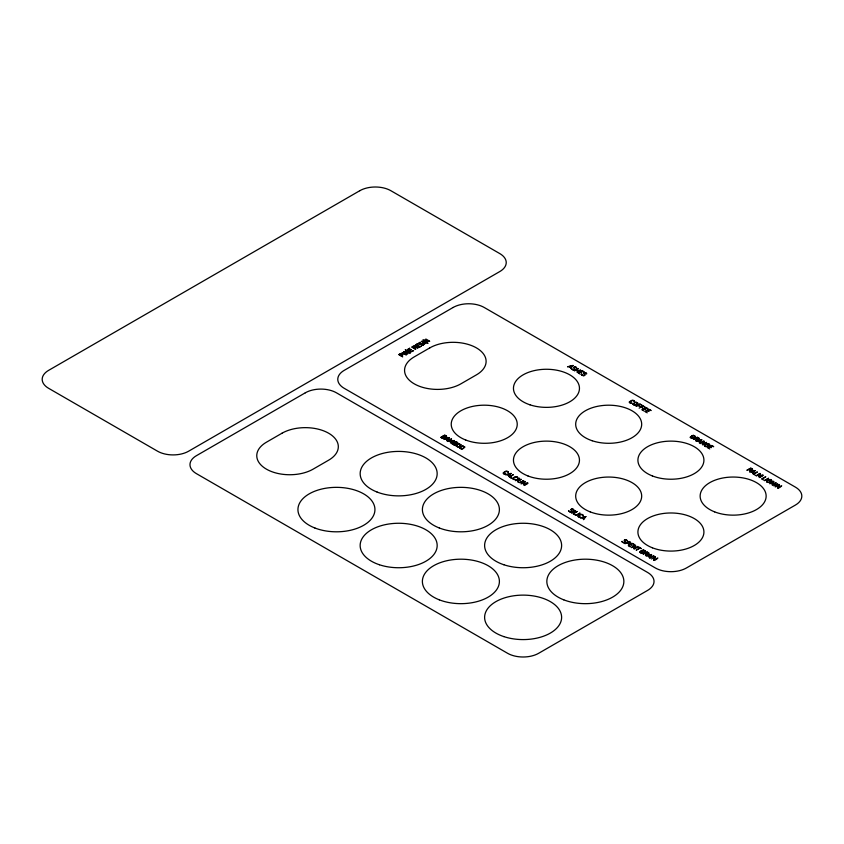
<?xml version="1.0" encoding="UTF-8"?>
<svg xmlns="http://www.w3.org/2000/svg" width="844" height="844" viewBox="0 0 844 844"><rect width="100%" height="100%" fill="white"/><g stroke="black" fill="none" stroke-linecap="round" stroke-linejoin="round"><path stroke-width="1.27" d="M423.962 344.352L423.477 344.879A2.163 1.255 0 0 1 421.662 345.428L421.694 345.238A1.888 1.097 0 0 0 423.213 344.774M655.092 556.913C649.11 566.208 664.555 553.063 654.111 560.152L655.218 556.65L651.494 558.992M574.068 367.362L574.49 368.512M584.101 373.153L584.523 374.303M624.571 540.223L624.993 541.373M571.251 509.438L571.673 510.588M423.298 344.806L423.762 344.278A1.055 0.612 0 0 0 423.646 343.919L423.582 343.856M425.809 339.003L429.691 341.25L423.625 340.607C437.941 348.625 411.587 335.764 429.227 341.166M402.272 355.208L401.238 355.799L402.704 356.833L398.811 354.586L400.003 353.9A1.783 1.034 0 0 1 401.185 353.52A1.772 1.023 0 0 1 402.736 354.174A1.772 1.023 0 0 1 402.356 355.25M578.499 372.964L580.25 371.951L581.938 372.932L580.398 371.866L582.086 370.896L584.206 371.94L582.075 370.706L578.182 372.953L580.313 374.177M457.796 444.334L456.024 445.822L457.976 446.845M457.933 444.45L457.047 444.957A2.922 1.688 0 0 0 456.14 445.706M461.636 446.592L460.761 447.098A2.922 1.688 0 0 0 459.853 447.847M462.955 448.428L464.622 447.046L462.913 446.17M463.082 448.544L464.854 447.056L462.902 446.033A2.469 1.424 0 0 0 461.541 446.487L459.737 447.964L461.689 448.987A2.469 1.424 0 0 0 463.05 448.533M636.112 404.698L637.779 403.316L636.081 402.43M636.239 404.803L638.011 403.316L636.059 402.303M513.701 477.62L515.146 476.839A1.804 1.044 0 0 1 515.906 476.66A1.783 1.023 0 0 1 517.477 477.113L517.847 477.556A1.224 0.707 0 0 1 517.572 478.115L517.456 477.978A1.139 0.654 0 0 0 517.509 477.356L515.663 476.839L513.047 478.411A1.118 0.644 0 0 0 513.078 478.843L514.228 479.434A1.118 0.644 0 0 0 515.188 479.339L515.325 479.434A1.213 0.696 0 0 1 514.355 479.592L513.563 479.381A2.521 1.456 0 0 1 513.31 479.255A1.656 0.95 0 0 1 512.772 478.379M642.284 409.783L644.025 408.781L645.871 409.667L644.183 408.686L645.871 407.715L647.992 408.77L645.86 407.536L641.967 409.783L644.088 411.007M645.417 411.598L647.169 410.585L649.004 411.482L647.316 410.5L649.004 409.53L651.125 410.574L648.994 409.34L645.101 411.587L647.232 412.822M692.006 435.842L690.234 437.329L692.185 438.352A2.469 1.424 0 0 0 693.546 437.888L695.351 436.422L693.399 435.398M692.133 435.958L691.257 436.464A2.922 1.688 0 0 0 690.339 437.213M578.952 515.294L580.398 514.513A1.804 1.044 0 0 1 581.157 514.334A1.783 1.023 0 0 1 582.729 514.787L583.099 515.23A1.224 0.707 0 0 1 582.824 515.789L582.708 515.642A1.139 0.654 0 0 0 582.761 515.03L580.777 514.545L578.256 516.18A1.118 0.644 0 0 0 578.33 516.517L579.48 517.108A1.118 0.644 0 0 0 580.44 517.003L580.577 517.108A1.213 0.696 0 0 1 579.606 517.266L578.815 517.055A2.521 1.456 0 0 1 578.562 516.929A1.656 0.95 0 0 1 578.024 516.053A3.471 2.004 0 0 1 578.984 515.315M707.989 447.721L709.73 446.719L711.576 447.605L709.888 446.624L711.576 445.653L713.697 446.698L711.566 445.463L707.673 447.71L709.793 448.945M630.5 544.507L632.188 543.525L634.319 544.58L632.177 543.346L628.295 545.593L630.415 546.817L628.611 545.604L630.352 544.591L632.04 545.572M753.671 474.096L757.406 471.933L753.354 474.085L755.496 475.32M762.058 478.938L765.793 476.776L761.742 478.928L763.883 480.162M640.976 551.1L642.506 550.288A1.667 0.96 0 0 1 643.191 550.151M767.555 480.468L769.084 479.656A1.667 0.96 0 0 1 769.77 479.519A1.836 1.055 0 0 1 771.353 479.993L771.764 480.51A1.192 0.686 0 0 1 771.479 480.996L771.31 480.922A1.118 0.644 0 0 0 771.49 480.363L769.928 479.645L767.702 480.574A3.45 1.994 0 0 0 766.595 481.217A1.846 1.066 0 0 0 767.576 482.325A1.846 1.066 0 0 0 769.665 482.209A4.178 2.405 0 0 0 769.918 482.061L770.477 481.734L769.338 481.08L769.739 481.977A1.741 1.002 0 0 1 767.713 482.272A1.741 1.002 0 0 1 766.605 481.27M698.357 439.302L697.872 439.439A1.139 0.654 0 0 1 697.144 439.429L695.73 440.821L696.49 439.186L695.329 438.511L693.367 439.46L697.26 437.213L698.484 437.92M648.234 553.949L647.643 554.149A1.139 0.654 0 0 1 646.915 554.139L645.491 555.521L646.261 553.886L645.101 553.221L643.139 554.16L647.021 551.913L648.255 552.62M520.516 482.378L523.586 480.647L520.938 481.987A2.838 1.646 0 0 1 520.009 482.399A1.361 0.791 0 0 1 518.807 482.24L518.722 482.198A1.614 0.928 0 0 1 517.994 481.354A1.488 0.855 0 0 1 518.427 480.953A5.613 3.239 0 0 1 518.775 480.732L521.254 479.297L518.606 480.637A3.059 1.772 0 0 0 517.794 481.259M421.662 343.751L420.048 344.109A1.108 0.633 0 0 1 419.573 344.025L419.457 343.983A1.445 0.833 0 0 1 418.814 343.35A1.815 1.044 0 0 1 420.755 342.369L420.713 342.442A1.424 0.823 0 0 0 419.331 342.907A1.424 0.823 0 0 0 419.299 343.782M421.472 343.656L419.69 343.898M624.602 542.681L624.729 542.639A1.688 0.971 0 0 0 625.045 542.481A1.287 0.738 0 0 0 625.393 541.88A1.677 0.971 0 0 0 625.225 541.605L625.14 541.531M574.089 369.672L573.973 369.704A1.055 0.612 0 0 1 573.361 369.767L572.443 369.503A1.888 1.097 0 0 1 571.61 368.585M584.111 375.464L584.006 375.496A1.055 0.612 0 0 1 583.394 375.559L582.476 375.295M624.581 542.534L624.476 542.576A1.055 0.612 0 0 1 623.864 542.639L622.946 542.365M421.842 343.54L421.979 343.497A1.677 0.971 0 0 1 422.454 343.402A1.287 0.738 0 0 1 423.498 343.592A1.688 0.971 0 0 1 423.772 343.772L423.846 343.846M693.325 435.536L695.118 436.411L693.441 437.793A2.521 1.456 0 0 1 692.28 438.247M459.379 443.891L459.189 443.891A2.469 1.424 0 0 0 457.828 444.345M459.474 444.028L460.919 444.957L459.241 446.286A2.521 1.456 0 0 1 458.081 446.74M570.555 511.981L569.489 511.686M623.885 542.766L622.819 542.47M571.694 368.585L571.462 368.554A2.163 1.255 0 0 0 572.369 369.556M581.727 374.367L581.495 374.346A2.163 1.255 0 0 0 582.392 375.348M622.197 541.447L621.965 541.426A2.163 1.255 0 0 0 622.872 542.418M572.316 369.609L573.382 369.904A1.277 0.738 0 0 0 574.099 369.82L574.236 369.777A1.688 0.971 0 0 0 574.542 369.619A1.287 0.738 0 0 0 574.891 369.018A1.677 0.971 0 0 0 574.722 368.744L574.722 368.744M582.349 375.39L583.415 375.696A1.277 0.738 0 0 0 584.132 375.612L584.259 375.569A1.688 0.971 0 0 0 584.576 375.411A1.287 0.738 0 0 0 584.924 374.81A1.677 0.971 0 0 0 584.755 374.536L584.67 374.451M569.616 511.58L570.533 511.844A1.055 0.612 0 0 0 571.145 511.791L571.261 511.749A1.234 0.717 0 0 0 571.81 511.053A3.925 2.268 0 0 0 571.43 510.641L570.829 509.702A1.108 0.633 0 0 1 570.977 509.428L571.04 509.365A1.445 0.833 0 0 1 572.137 508.995A1.815 1.044 0 0 1 573.846 510.114M777.567 483.58L773.842 485.912M642.896 406.006L645.016 407.051L642.885 405.816L639.161 408.158M641.176 406.998L642.864 407.968L641.029 407.082M696.606 439.07L695.488 438.426L697.271 437.392L698.326 438.004A1.667 0.96 0 0 1 698.885 438.511M708.127 445.917L707.156 445.347L708.443 445.917L707.705 446.159A1.741 1.002 0 0 1 705.679 446.465A1.741 1.002 0 0 1 704.571 445.453A1.846 1.066 0 0 0 705.542 446.508A1.846 1.066 0 0 0 707.631 446.392A4.178 2.405 0 0 0 707.884 446.244M749.683 470.087L748.649 469.496L746.866 470.34L750.749 468.093L751.941 468.779A1.783 1.034 0 0 1 752.595 469.464A1.772 1.023 0 0 1 751.476 470.361A1.772 1.023 0 0 1 749.599 470.14M446.075 435.894L444.714 435.114L440.821 437.361L442.267 438.194A1.561 0.897 0 0 0 443.142 438.49A1.604 0.928 0 0 0 444.746 437.582M445.917 435.979L444.725 435.293L443.079 436.242L444.271 436.928A1.329 0.77 0 0 0 445.052 437.192A1.224 0.707 0 0 0 446.286 436.401M457.037 442.404L455.844 441.718L454.199 442.667L455.391 443.353A1.329 0.77 0 0 0 456.182 443.617A1.224 0.707 0 0 0 457.406 442.826M629.909 542.207L628.875 541.616L626.923 542.745L627.947 543.336A1.509 0.876 0 0 0 628.938 543.652M646.377 553.78L645.249 553.126L647.031 552.103L648.086 552.704A1.667 0.96 0 0 1 648.646 553.221M627.799 543.43L626.765 542.829L624.971 543.673L628.864 541.437L630.057 542.122A1.783 1.034 0 0 1 630.711 542.798A1.772 1.023 0 0 1 629.582 543.694A1.772 1.023 0 0 1 627.714 543.473M442.404 438.099L441.138 437.361L442.931 436.337L444.187 437.065A1.266 0.728 0 0 1 444.63 437.498M415.343 346.378L415.691 346.715A1.139 0.654 0 0 1 415.681 347.137L418.075 347.96L415.237 347.517L414.077 348.192L415.712 349.321L411.83 347.074L413.054 346.367A1.699 0.981 0 0 1 415.501 346.293M644.816 550.615L645.196 551.143A1.192 0.686 0 0 1 644.911 551.628L644.732 551.554A1.118 0.644 0 0 0 644.921 550.995L643.35 550.277L641.124 551.206A2.996 1.73 0 0 0 640.258 551.892M624.771 541.426L624.159 540.487A1.108 0.633 0 0 1 624.296 540.213L624.37 540.149A1.445 0.833 0 0 1 625.457 539.78A1.815 1.044 0 0 1 627.176 540.899M571.821 510.747L571.894 510.82A1.677 0.971 0 0 1 572.053 511.095A1.287 0.738 0 0 1 571.715 511.696A1.688 0.971 0 0 1 571.409 511.854L571.272 511.897A1.277 0.738 0 0 1 570.555 511.981M569.668 511.538A1.888 1.097 0 0 1 568.782 510.662M569.542 511.633A2.163 1.255 0 0 1 568.539 510.641M571.399 509.28A1.424 0.823 0 0 1 572.907 509.291A1.424 0.823 0 0 1 573.551 510.082M517.847 481.27A1.625 0.939 0 0 0 518.153 482.04L518.237 482.082A1.783 1.034 0 0 0 520.59 482.452M512.741 478.369A3.471 2.004 0 0 1 513.732 477.641M503.794 473.758A1.656 0.95 0 0 1 503.256 472.883A3.471 2.004 0 0 1 504.216 472.155L505.63 471.353A1.804 1.044 0 0 1 506.389 471.163A1.783 1.023 0 0 1 507.961 471.627L508.331 472.06A1.224 0.707 0 0 1 508.056 472.619L507.94 472.482A1.139 0.654 0 0 0 507.993 471.87L506.01 471.374L503.488 473.009A1.118 0.644 0 0 0 503.562 473.357L504.712 473.948A1.118 0.644 0 0 0 505.672 473.843L505.809 473.938A1.213 0.696 0 0 1 504.839 474.096L504.047 473.895A2.521 1.456 0 0 1 503.794 473.758M461.668 446.603A2.521 1.456 0 0 1 462.807 446.138M461.763 448.829A1.583 0.918 0 0 1 460.001 447.869M462.923 448.417A2.521 1.456 0 0 1 461.784 448.881M457.997 446.887A2.469 1.424 0 0 0 459.336 446.392L461.14 444.851L459.115 444.028A2.521 1.456 0 0 0 457.954 444.461M458.049 446.687A1.583 0.918 0 0 1 456.287 445.727M457.733 442.868A1.561 0.907 0 0 0 457.184 442.319L455.834 441.539L451.951 443.786L453.386 444.609A1.561 0.897 0 0 0 454.272 444.915M455.865 443.997A1.604 0.928 0 0 1 454.283 444.872M455.929 443.881A1.414 0.812 0 0 0 455.792 443.659A1.393 0.802 0 0 0 457.648 442.868M446.065 435.905A1.561 0.907 0 0 1 446.613 436.443M444.661 437.234A1.414 0.812 0 0 1 444.799 437.456M446.518 436.453A1.393 0.802 0 0 1 444.672 437.224M444.588 437.498A1.35 0.781 0 0 1 443.838 438.247A1.35 0.781 0 0 1 442.351 438.131M402.662 354.543A1.509 0.876 0 0 1 402.092 355.102L401.09 355.714L399.128 354.586L400.161 353.984A1.551 0.897 0 0 1 401.069 353.678A1.53 0.886 0 0 1 402.546 354.543M415.575 346.926A1.403 0.812 0 0 1 415.037 347.433L413.929 348.097L412.146 347.063L413.191 346.462A1.667 0.96 0 0 1 414.077 346.135A1.361 0.791 0 0 1 415.459 346.916M423.846 344.31A1.234 0.717 0 0 0 422.38 343.54A3.925 2.268 0 0 0 421.673 343.761M704.793 445.453A2.996 1.73 0 0 1 705.7 444.777L707.799 443.828L709.456 444.545A1.118 0.644 0 0 1 709.276 445.104L709.445 445.189A1.192 0.686 0 0 0 709.741 444.704L709.361 444.166A1.836 1.055 0 0 0 707.736 443.67M707.736 443.701A1.667 0.96 0 0 0 707.05 443.849L705.521 444.661A3.45 1.994 0 0 0 704.561 445.4M698.547 437.878A1.699 0.981 0 0 1 698.621 439.334M697.524 439.376A1.403 0.812 0 0 1 696.627 439.07M698.811 438.521A1.361 0.791 0 0 1 697.524 439.302M692.038 435.852A2.469 1.424 0 0 1 693.378 435.356M692.164 435.968A2.521 1.456 0 0 1 693.293 435.504M692.259 438.194A1.583 0.918 0 0 1 690.497 437.234M582.518 375.242A1.888 1.097 0 0 1 581.632 374.377M584.259 372.985A1.424 0.823 0 0 1 585.768 373.006A1.424 0.823 0 0 1 586.401 373.797M584.987 372.753A1.815 1.044 0 0 1 586.696 373.829M584.987 372.71A1.445 0.833 0 0 0 583.911 373.09L583.826 373.143A1.108 0.633 0 0 0 583.679 373.417L584.291 374.356A3.925 2.268 0 0 1 584.67 374.757M584.67 374.768A1.234 0.717 0 0 1 584.154 375.485M574.964 366.918A1.445 0.833 0 0 0 573.878 367.298L573.793 367.351A1.108 0.633 0 0 0 573.656 367.625L574.268 368.564A3.925 2.268 0 0 1 574.648 368.965A1.234 0.717 0 0 1 574.12 369.693M574.226 367.193A1.424 0.823 0 0 1 575.735 367.214A1.424 0.823 0 0 1 576.378 368.005M574.954 366.961A1.815 1.044 0 0 1 576.674 368.037M636.038 402.25A2.469 1.424 0 0 0 634.699 402.757L632.894 404.234L634.846 405.247A2.469 1.424 0 0 0 636.207 404.793M635.965 402.398A2.521 1.456 0 0 0 634.825 402.862L633.918 403.358A2.922 1.688 0 0 0 633.011 404.107M633.158 404.139A1.583 0.918 0 0 0 634.92 405.088A2.521 1.456 0 0 0 636.081 404.677M629.339 401.976A3.471 2.004 0 0 1 630.331 401.259L631.745 400.446A1.804 1.044 0 0 1 632.504 400.267A1.783 1.023 0 0 1 634.076 400.731L634.445 401.164A1.224 0.707 0 0 1 634.171 401.723L634.055 401.586A1.139 0.654 0 0 0 634.108 400.963L632.124 400.478L629.603 402.113A1.118 0.644 0 0 0 629.677 402.461L630.827 403.052A1.118 0.644 0 0 0 631.787 402.947L631.924 403.042A1.213 0.696 0 0 1 630.953 403.2L630.162 402.989A2.521 1.456 0 0 1 629.909 402.862A1.656 0.95 0 0 1 629.371 401.987M622.999 542.323A1.888 1.097 0 0 1 622.102 541.447M623.8 542.681A1.234 0.717 0 0 0 625.14 541.837A3.925 2.268 0 0 0 624.75 541.437M624.729 540.065A1.424 0.823 0 0 1 626.237 540.076A1.424 0.823 0 0 1 626.87 540.867M630.352 542.745A1.53 0.886 0 0 1 628.949 543.589M629.898 542.217A1.551 0.897 0 0 1 630.447 542.734M643.191 550.109A1.836 1.055 0 0 1 644.784 550.626M641.007 551.121A3.45 1.994 0 0 0 640.016 551.849A1.741 1.002 0 0 0 641.134 552.904A1.741 1.002 0 0 0 643.128 552.598L642.769 551.712L643.909 552.366L643.339 552.693A4.178 2.405 0 0 1 643.075 552.831A1.846 1.066 0 0 1 640.997 552.957A1.846 1.066 0 0 1 640.068 551.87M648.319 552.577A1.699 0.981 0 0 1 648.382 554.044M647.285 554.075A1.403 0.812 0 0 1 646.399 553.769M648.572 553.221A1.361 0.791 0 0 1 647.295 554.012M750.833 470.319A1.509 0.876 0 0 1 749.862 469.992L748.807 469.401L750.759 468.272L751.793 468.874A1.551 0.897 0 0 1 752.331 469.391M752.247 469.401A1.53 0.886 0 0 1 750.833 470.245M766.827 481.259A2.996 1.73 0 0 1 767.734 480.595M635.184 545.424C629.202 554.719 644.658 541.574 634.203 548.663C640.185 539.369 624.739 552.514 635.184 545.424M703.833 441.349C697.851 450.643 713.296 437.498 702.852 444.588C708.833 435.293 693.378 448.438 703.833 441.349M773.463 481.555C767.481 490.849 782.937 477.693 772.482 484.783C778.463 475.488 763.018 488.644 773.463 481.555M778.928 484.709C772.946 494.004 788.391 480.848 777.946 487.937C783.928 478.643 768.473 491.799 778.928 484.709M451.234 439.249L449.768 441.655L454.019 440.863C442.826 447.046 462.712 437.561 450.063 441.539C456.15 433.985 440.874 446.086 451.234 439.249M524.736 481.692L523.269 484.087L527.521 483.296C516.328 489.488 536.225 480.004 523.565 483.971C529.652 476.417 514.376 488.528 524.736 481.692M759.927 473.769L758.461 476.174L762.723 475.383C751.529 481.565 771.416 472.081 758.767 476.058C764.854 468.504 749.567 480.605 759.927 473.769M449.208 437.709L446.761 440.79L447.172 439.935L445.21 438.806L443.744 439.049L449.208 437.709M573.002 365.473L570.544 368.543L570.966 367.699L569.004 366.56L567.537 366.802L573.002 365.473M511.084 473.431L508.637 476.512L509.048 475.657L507.086 474.528L505.619 474.771L511.084 473.431M585.852 516.602L583.404 519.672L583.816 518.828L581.854 517.688L580.387 517.931L585.852 516.602M701.775 439.819L699.328 442.9L699.739 442.045L697.777 440.916L696.321 441.159L701.775 439.819M651.547 554.529L649.099 557.599L649.511 556.755L647.548 555.626L646.082 555.869L651.547 554.529M755.063 470.583L752.605 473.653L753.027 472.809L751.065 471.68L749.599 471.923L755.063 470.583M448.871 437.825L447.278 439.819L445.421 438.743L448.871 437.825M572.665 365.579L571.071 367.583L569.204 366.507L572.665 365.579M510.747 473.547L509.154 475.541L507.297 474.476L510.747 473.547M585.514 516.707L583.921 518.712L582.065 517.636L585.514 516.707M701.438 439.935L699.845 441.929L697.988 440.853L701.438 439.935M651.209 554.645L649.616 556.639L647.759 555.563L651.209 554.645M754.726 470.699L753.122 472.693L751.265 471.617L754.726 470.699M359.776 190.723L48.625 370.358A21.997 12.702 0 0 0 48.625 388.314L157.533 451.192A21.997 12.702 0 0 0 188.645 451.192L499.785 271.557A21.997 12.702 0 0 0 499.785 253.59L390.888 190.723A21.997 12.702 0 0 0 359.776 190.723M305.317 392.808L196.42 455.686A21.997 12.702 0 0 0 196.42 473.642L507.56 653.277A21.997 12.702 0 0 0 538.683 653.277L647.58 590.41A21.997 12.702 0 0 0 647.58 572.443L336.439 392.808A21.997 12.702 0 0 0 305.317 392.808M453.112 307.48L344.215 370.358A21.997 12.702 0 0 0 344.215 388.314L655.355 567.959A21.997 12.702 0 0 0 686.467 567.959L795.375 505.081A21.997 12.702 0 0 0 795.375 487.115L484.224 307.48A21.997 12.702 0 0 0 453.112 307.48M402.293 352.581L406.186 354.828L402.293 352.581M403.78 351.726L407.673 353.963L404.086 351.885C421.726 357.297 395.372 344.436 409.688 352.454L403.78 351.726M409.73 348.287L407.599 349.522L411.482 351.758L413.613 350.534L411.492 351.579L409.751 350.577L411.292 349.511L409.604 350.482L407.905 349.511L409.73 348.287M417.495 343.803L415.353 345.038L419.246 347.285L421.367 346.051L419.257 347.095L417.516 346.093L419.046 345.027L417.358 346.008L415.67 345.027L417.495 343.803M421.831 341.292L425.724 343.54L421.831 341.292M281.991 433.225L266.43 442.214A33 19.053 0 0 0 266.43 469.158A33 19.053 0 0 0 313.103 469.158L328.654 460.17A33 19.053 0 0 0 328.654 433.225A33 19.053 0 0 0 281.991 433.225M429.775 347.897L414.225 356.885A33 19.053 0 0 0 414.225 383.83A33 19.053 0 0 0 460.898 383.83L476.449 374.841A33 19.053 0 0 0 476.449 347.897A33 19.053 0 0 0 429.775 347.897M578.362 368.564L574.469 370.811L576.526 369.809L578.594 371.001C572.506 374.683 585.008 367.478 578.741 370.906L576.684 369.725L578.362 368.564M454.051 442.752L452.268 443.786L453.523 444.514A1.35 0.781 0 0 0 454.958 444.672A1.35 0.781 0 0 0 455.707 443.923A1.266 0.728 0 0 0 455.306 443.49L454.051 442.752M513.268 474.697L509.386 476.944L511.517 478.179L509.702 476.944L513.268 474.697M639.921 404.107L636.028 406.354L638.053 405.373L639.741 406.344L638.212 405.278L639.931 404.287L642.052 405.331L639.921 404.107M519.609 478.358L515.726 480.605L519.609 478.358M575.534 510.641L571.641 512.888L575.534 510.641M577.032 511.506L573.139 513.753L575.429 514.893L573.456 513.753L577.032 511.506M579.881 513.152L575.988 515.399L579.881 513.152M638.866 547.207L639.91 547.988L636.165 550.14L640.068 548.072L641.398 548.663L638.866 547.207M768.473 478.326L764.59 480.574L768.473 478.326M653.731 555.785L649.838 558.032L653.731 555.785M465.73 440.019A33 19.053 0 0 0 517.15 425.608A33 19.053 0 0 0 469.813 407.103A33 19.053 0 0 0 465.73 440.019M527.964 475.953A33 19.053 0 0 0 579.374 461.531A33 19.053 0 0 0 532.036 443.037A33 19.053 0 0 0 527.964 475.953M590.188 511.875A33 19.053 0 0 0 641.598 497.464A33 19.053 0 0 0 594.271 478.959A33 19.053 0 0 0 590.188 511.875M652.412 547.809A33 19.053 0 0 0 703.833 533.387A33 19.053 0 0 0 656.495 514.893A33 19.053 0 0 0 652.412 547.809M529.958 404.814A33 19.053 0 0 0 579.459 388.314A33 19.053 0 0 0 529.958 371.814A33 19.053 0 0 0 529.958 404.814M592.182 440.747A33 19.053 0 0 0 641.683 424.247A33 19.053 0 0 0 592.182 407.747A33 19.053 0 0 0 592.182 440.747M652.412 475.953A33 19.053 0 0 0 703.833 461.531A33 19.053 0 0 0 656.495 443.037A33 19.053 0 0 0 652.412 475.953M714.646 511.875A33 19.053 0 0 0 766.057 497.464A33 19.053 0 0 0 718.719 478.959A33 19.053 0 0 0 714.646 511.875M314.854 527.985A38.497 22.229 0 0 0 374.841 511.158A38.497 22.229 0 0 0 319.612 489.583A38.497 22.229 0 0 0 314.854 527.985M379.41 564.752A38.497 22.229 0 0 0 437.171 545.498A38.497 22.229 0 0 0 379.41 526.245A38.497 22.229 0 0 0 379.41 564.752M439.313 599.841A38.497 22.229 0 0 0 499.3 583.014A38.497 22.229 0 0 0 444.071 561.429A38.497 22.229 0 0 0 439.313 599.841M503.868 636.608A38.497 22.229 0 0 0 561.619 617.354A38.497 22.229 0 0 0 503.868 598.101A38.497 22.229 0 0 0 503.868 636.608M563.771 599.841A38.497 22.229 0 0 0 623.758 583.014A38.497 22.229 0 0 0 568.529 561.429A38.497 22.229 0 0 0 563.771 599.841M503.868 564.752A38.497 22.229 0 0 0 561.619 545.498A38.497 22.229 0 0 0 503.868 526.245A38.497 22.229 0 0 0 503.868 564.752M439.313 527.985A38.497 22.229 0 0 0 499.3 511.158A38.497 22.229 0 0 0 444.071 489.583A38.497 22.229 0 0 0 439.313 527.985M377.089 492.052A38.497 22.229 0 0 0 437.065 475.235A38.497 22.229 0 0 0 381.836 453.65A38.497 22.229 0 0 0 377.089 492.052"/></g></svg>
